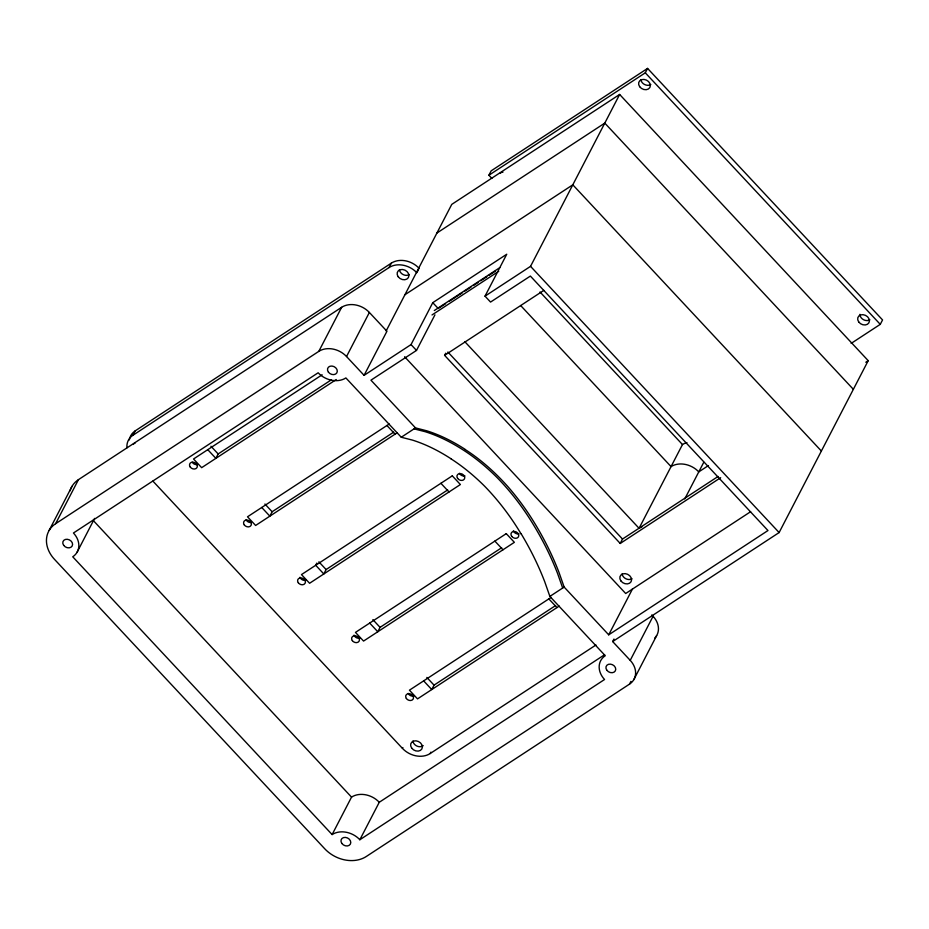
<?xml version="1.0" encoding="UTF-8"?>
<svg xmlns="http://www.w3.org/2000/svg" width="929" height="929" viewBox="0 0 929 929"><rect width="100%" height="100%" fill="white"/><g stroke="black" fill="none" stroke-linecap="round" stroke-linejoin="round"><path stroke-width="1.39" d="M49.167 530.378L72.021 486.308M55.601 523.712L78.454 479.643L341.64 307.302A20.438 16.234 27.4 0 1 369.37 312.458L386.94 331.258L364.087 375.339L346.529 356.527A20.438 16.234 27.4 0 0 318.798 351.371L55.601 523.712A30.645 24.351 27.4 0 0 54.532 559.386L324.709 848.746A30.645 24.351 27.4 0 0 366.316 856.48L629.502 684.139L630.93 681.387M126.936 447.813A20.438 16.234 27.4 0 1 132.986 435.225L135.262 430.824L391.341 263.139A20.438 16.234 27.4 0 1 419.084 268.295L418.793 268.853M77.026 552.349L94.619 518.394M331.316 379.856L218.164 453.944L215.876 458.357L207.771 449.671M318.798 351.371L341.64 307.302M132.986 435.225L389.054 267.552L391.341 263.139M346.529 356.527L369.37 312.458M393.71 432.136L272.127 511.751L269.851 516.152L261.746 507.478M386.162 330.945L451.761 204.38L619.643 94.456L868.209 360.673L779.117 532.561L612.664 641.556L630.222 660.356A20.438 16.234 27.4 0 1 629.502 684.139M417.655 271.047L416.796 272.708A20.438 16.234 27.4 0 0 389.054 267.552M417.795 270.78L418.503 269.398M491.847 178.403L488.886 175.233L491.174 170.831L647.583 68.409L882.55 319.936L880.262 324.349L851.15 343.405M364.087 375.339L411.036 344.589L432.775 302.668L506.746 254.232L485.019 296.154L490.547 302.076L530.378 276.076L767.969 530.54L608.716 634.821L564.135 587.07L559.037 572.508A177.253 98.277 56.8 0 0 535.545 524.676A150.208 83.285 56.8 0 0 507.722 486.448A147.061 81.531 56.8 0 0 465.266 449.578M465.266 449.427A177.288 98.288 56.8 0 0 426.666 430.777L415.518 427.909L370.95 380.17L416.494 350.43L434.935 314.861M316.859 563.067L315.709 565.273L323.815 573.959L326.102 569.547L447.685 489.931M720.66 477.692L620.224 543.453L444.596 355.366L445.746 353.159M485.019 296.154L530.54 266.344L619.643 94.456M488.886 175.233L645.295 72.822L647.583 68.409M501.648 547.738L380.066 627.354L377.789 631.755L369.684 623.069M521.285 534.012A177.253 98.277 56.8 0 1 544.766 581.844L549.875 596.406L605.267 655.723A20.438 16.234 27.4 0 0 604.547 679.505L359.848 839.735A20.438 16.234 27.4 0 0 332.117 834.579L351.534 797.117L93.109 520.345M555.623 605.534L434.04 685.149L431.753 689.55L423.647 680.876M595.953 644.993L430.185 753.535A20.438 16.234 27.4 0 1 402.454 748.379L402.884 747.555M359.848 839.735L379.264 802.273L604.582 654.736M430.185 753.535L430.905 752.153M620.224 543.453L622.5 539.041L718.105 476.449M464.93 341.802L639.071 528.299L682.478 444.561A20.543 16.327 27.4 0 1 686.937 442.61M608.716 634.821L632.626 588.696M684.778 498.885L703.776 462.247M612.664 641.556L613.964 639.036M630.222 660.356L653.075 616.287L651.798 614.928M633.799 679.703L656.64 635.622M436.92 233.028L604.791 123.104L853.356 389.321M404.928 294.737L572.81 184.813L821.375 451.029M322.131 374.793L193.546 458.984L201.651 467.67L336.252 379.531M434.307 310.53L499.779 267.657M432.02 314.943L498.71 271.28M444.596 355.366L543.825 290.394M389.216 424.007L247.52 516.791L255.626 525.466L397.322 432.682M332.117 834.579L72.741 556.785A20.438 16.234 27.4 0 0 73.449 533.002L318.148 372.784A20.438 16.234 27.4 0 0 345.878 377.929L401.258 437.245L415.518 427.909M865.793 362.252L868.209 360.673M708.421 465.58L698.771 471.897A20.543 16.327 27.4 0 0 671.052 466.602L520.658 305.536M549.875 596.406L564.135 587.07M551.118 597.405L409.422 690.189L417.527 698.875L559.223 606.091M750.632 511.693L625.693 593.503L404.614 356.736M445.502 303.76L438.221 308.509L432.775 302.668M449.148 301.379L462.503 292.658M464.93 291.067L471.003 287.107M473.43 285.528L478.284 282.358M480.711 280.767L486.784 276.807M489.211 275.216L495.285 271.256M414.067 428.861L425.215 431.706A177.288 98.288 56.8 0 1 463.815 450.379A150.196 83.273 56.8 0 1 497.27 477.761A147.072 81.543 56.8 0 1 533.989 525.686A177.253 98.277 56.8 0 1 557.563 573.46L562.684 588.022M401.258 437.245L412.406 440.091A177.288 98.288 56.8 0 1 451.006 458.763M645.295 72.822L880.262 324.349M530.54 266.344L779.117 532.561M540.004 291.973L682.478 444.561M447.871 352.01L622.5 539.041M411.036 344.589L416.494 350.43M386.94 425.494L395.046 434.18M440.903 483.301L449.009 491.975M494.878 541.096L502.984 549.782M548.842 598.903L556.947 607.578M210.953 446.234L218.164 453.944M264.928 504.029L272.127 511.751M318.891 561.836L326.102 569.547M372.866 619.631L380.066 627.354M426.841 677.427L434.04 685.149M152.902 481.117L402.454 748.379M639.071 528.299A20.543 16.327 27.4 0 1 641.904 526.882M351.534 797.117A20.438 16.234 27.4 0 1 379.264 802.273M70.07 490.826A30.645 24.351 27.4 0 1 78.454 479.643M653.075 616.287A20.438 16.234 27.4 0 1 654.713 638.13M521.181 534.07A147.072 81.543 56.8 0 0 484.497 486.076A150.196 83.273 56.8 0 0 451.006 458.845M129.317 439.928A20.438 16.234 27.4 0 1 135.262 430.824M413.997 695.867A4.088 3.251 27.4 0 1 408.214 693.348M359.964 637.991A4.088 3.251 27.4 0 1 354.054 635.134M518.974 533.769A4.088 3.251 27.4 0 1 513.389 530.796M464.941 475.892A4.088 3.251 27.4 0 1 459.483 473.267M305.92 580.114A4.088 3.251 27.4 0 1 300.021 577.257M251.213 522.435A4.088 3.251 27.4 0 1 246.104 519.729M197.529 464.477A4.088 3.251 27.4 0 1 192.233 462.177M423.206 745.627A6.131 4.866 27.4 0 1 416.924 746.068A6.131 4.866 27.4 0 1 412.917 740.994M409.352 274.554A6.131 4.866 27.4 0 1 403.198 274.601A6.131 4.866 27.4 0 1 399.435 269.642M133.242 444.434A6.131 4.866 27.4 0 1 135.1 443.063M650.823 84.493A6.131 4.866 27.4 0 1 644.656 84.539A6.131 4.866 27.4 0 1 640.894 79.592M500.162 173.224A6.131 4.866 27.4 0 1 502.949 172.155M869.881 319.75A6.131 4.866 27.4 0 1 863.436 319.657A6.131 4.866 27.4 0 1 859.952 314.316M632.034 578.697A6.131 4.866 27.4 0 1 625.879 578.755A6.131 4.866 27.4 0 1 622.116 573.797M452.284 475.845L301.484 574.587L309.589 583.273L460.389 484.532L452.284 475.845M506.259 533.641L355.459 632.394L363.564 641.068L514.364 542.327L506.259 533.641M606.823 670.204A5.109 4.053 27.4 0 0 615.288 670.935A5.109 4.053 27.4 0 0 610.399 664.142A5.109 4.053 27.4 0 0 606.823 670.204M341.872 843.462A5.109 4.053 27.4 0 0 350.326 844.194A5.109 4.053 27.4 0 0 345.437 837.401A5.109 4.053 27.4 0 0 341.872 843.462M63.671 545.335A5.109 4.053 27.4 0 0 72.137 546.066A5.109 4.053 27.4 0 0 67.248 539.273A5.109 4.053 27.4 0 0 63.671 545.335M328.39 372.111A5.109 4.053 27.4 0 0 336.844 372.843A5.109 4.053 27.4 0 0 331.955 366.049A5.109 4.053 27.4 0 0 328.39 372.111M406.368 698.503A4.088 3.251 27.4 0 0 413.138 699.096A4.088 3.251 27.4 0 0 409.224 693.661A4.088 3.251 27.4 0 0 406.368 698.503M352.323 640.627A4.088 3.251 27.4 0 0 359.093 641.219A4.088 3.251 27.4 0 0 355.192 635.784A4.088 3.251 27.4 0 0 352.323 640.627M511.67 536.3A4.088 3.251 27.4 0 0 518.428 536.881A4.088 3.251 27.4 0 0 514.527 531.458A4.088 3.251 27.4 0 0 511.67 536.3M457.625 478.423A4.088 3.251 27.4 0 0 464.395 479.016A4.088 3.251 27.4 0 0 460.482 473.581A4.088 3.251 27.4 0 0 457.625 478.423M298.29 582.762A4.088 3.251 27.4 0 0 305.06 583.342A4.088 3.251 27.4 0 0 301.147 577.919A4.088 3.251 27.4 0 0 298.29 582.762M244.257 524.885A4.088 3.251 27.4 0 0 251.027 525.466A4.088 3.251 27.4 0 0 247.114 520.043A4.088 3.251 27.4 0 0 244.257 524.885M190.213 467.008A4.088 3.251 27.4 0 0 196.983 467.601A4.088 3.251 27.4 0 0 193.081 462.166A4.088 3.251 27.4 0 0 190.213 467.008M411.686 748.1A6.131 4.866 27.4 0 0 421.847 748.971A6.131 4.866 27.4 0 0 415.983 740.831A6.131 4.866 27.4 0 0 411.686 748.1M398.204 276.749A6.131 4.866 27.4 0 0 408.354 277.632A6.131 4.866 27.4 0 0 402.489 269.48A6.131 4.866 27.4 0 0 398.204 276.749M639.663 86.687A6.131 4.866 27.4 0 0 649.824 87.57A6.131 4.866 27.4 0 0 643.96 79.43A6.131 4.866 27.4 0 0 639.663 86.687M858.733 321.957A6.131 4.866 27.4 0 0 868.894 322.827A6.131 4.866 27.4 0 0 863.029 314.687A6.131 4.866 27.4 0 0 858.733 321.957M620.886 580.904A6.131 4.866 27.4 0 0 631.035 581.775A6.131 4.866 27.4 0 0 625.171 573.634A6.131 4.866 27.4 0 0 620.886 580.904"/></g></svg>
